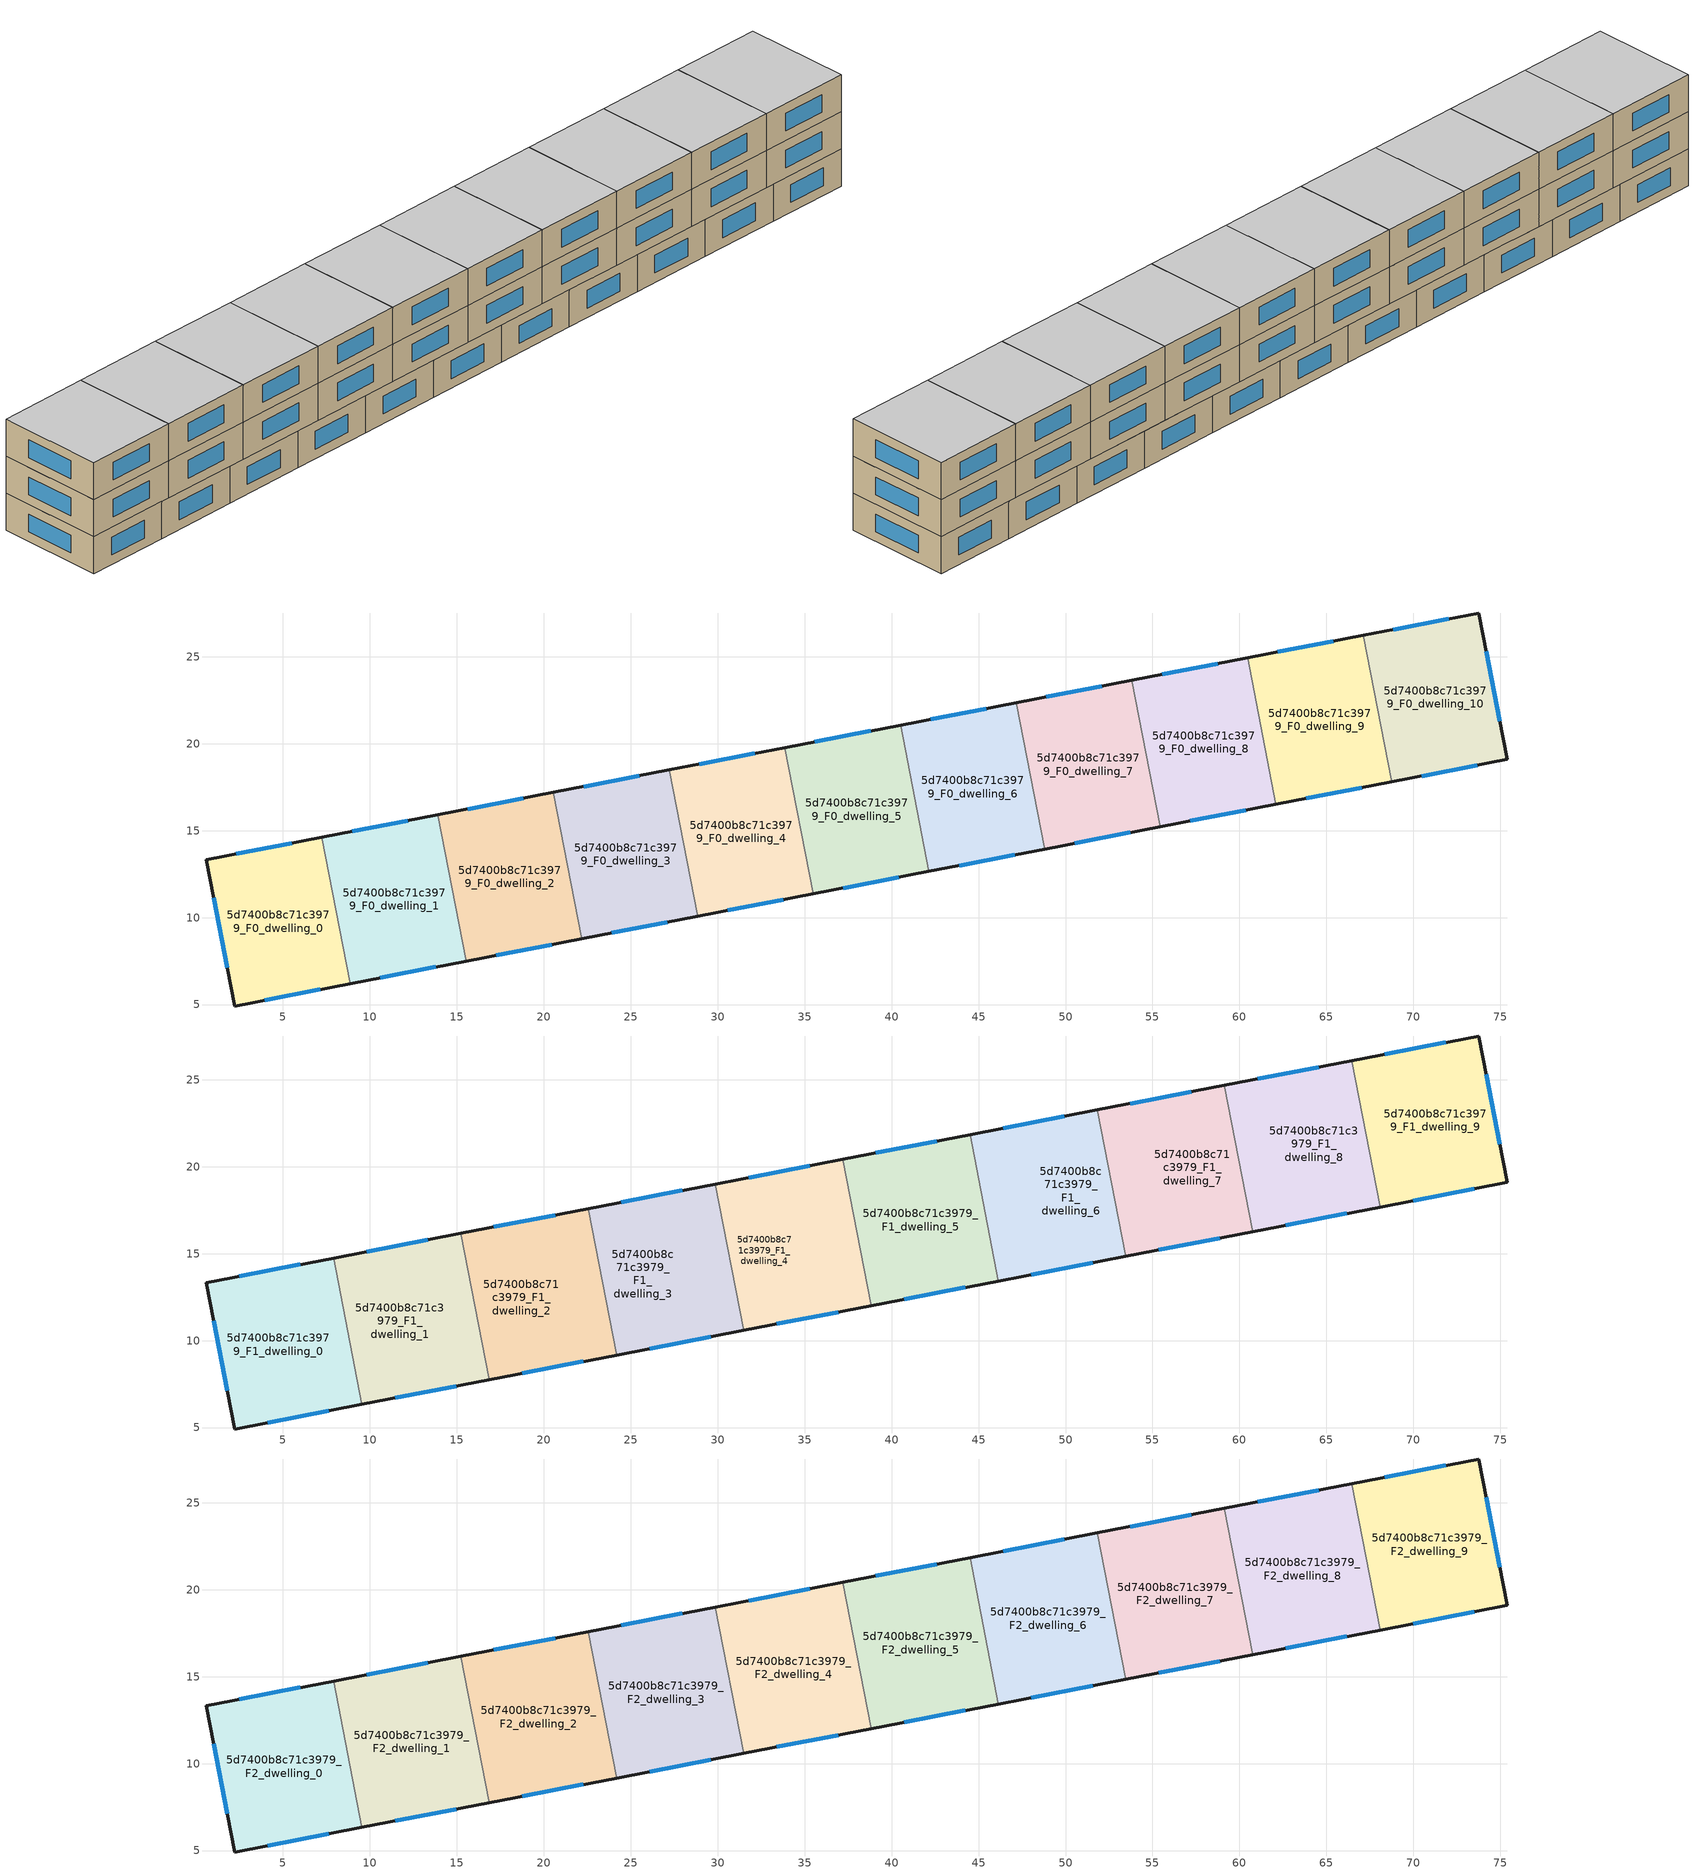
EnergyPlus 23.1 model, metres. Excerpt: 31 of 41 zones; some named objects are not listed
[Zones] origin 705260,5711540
5d7400b8c71c3979_F0_dwelling_0
 floor ground (EU_floor_Construction): 7.25,14.62 8.88,6.21 2.23,4.92 0.6,13.33 z0
 wall outside (EU_wall_Construction): 7.25,14.62 0.6,13.33 2.23,4.92 8.88,6.21 z0:3
 wall to 5d7400b8c71c3979_F0_dwelling_1 (EU_wall_Construction): 8.88,6.21 7.25,14.62 z0:3
 window (EU_Window_Construction): 3.96,5.25 7.15,5.87 / 1.02,11.14 1.8,7.1 / 5.52,14.28 2.33,13.66 z0.78:2.22
5d7400b8c71c3979_F0_dwelling_1
 floor ground (EU_floor_Construction): 13.91,15.91 15.54,7.5 8.88,6.21 7.25,14.62 z0
 wall outside (EU_wall_Construction): 8.88,6.21 15.54,7.5 / 13.91,15.91 7.25,14.62 z0:3
 wall to 5d7400b8c71c3979_F0_dwelling_2 (EU_wall_Construction): 15.54,7.5 13.91,15.91 z0:3
 window (EU_Window_Construction): 10.61,6.54 13.81,7.16 / 12.18,15.57 8.98,14.95 z0.78:2.22
5d7400b8c71c3979_F0_dwelling_10
 floor ground (EU_floor_Construction): 73.76,27.51 75.4,19.09 68.75,17.8 67.12,26.22 z0
 wall outside (EU_wall_Construction): 68.75,17.8 75.4,19.09 73.76,27.51 67.12,26.22 z0:3
 wall to 5d7400b8c71c3979_F0_dwelling_9 (EU_wall_Construction): 67.12,26.22 68.75,17.8 z0:3
 window (EU_Window_Construction): 72.03,27.18 68.84,26.56 / 74.97,21.28 74.19,25.32 / 70.48,18.14 73.67,18.76 z0.78:2.22
5d7400b8c71c3979_F0_dwelling_2
 floor ground (EU_floor_Construction): 20.56,17.2 22.19,8.79 15.54,7.5 13.91,15.91 z0
 wall outside (EU_wall_Construction): 15.54,7.5 22.19,8.79 / 20.56,17.2 13.91,15.91 z0:3
 wall to 5d7400b8c71c3979_F0_dwelling_3 (EU_wall_Construction): 22.19,8.79 20.56,17.2 z0:3
 window (EU_Window_Construction): 17.27,7.83 20.46,8.45 / 18.83,16.86 15.64,16.24 z0.78:2.22
5d7400b8c71c3979_F0_dwelling_3
 floor ground (EU_floor_Construction): 27.21,18.49 28.85,10.07 22.19,8.79 20.56,17.2 z0
 wall outside (EU_wall_Construction): 22.19,8.79 28.85,10.07 / 27.21,18.49 20.56,17.2 z0:3
 wall to 5d7400b8c71c3979_F0_dwelling_4 (EU_wall_Construction): 28.85,10.07 27.21,18.49 z0:3
 window (EU_Window_Construction): 23.92,9.12 27.12,9.74 / 25.48,18.15 22.29,17.53 z0.78:2.22
 ceiling adiabatic (EU_roof_Construction): 28.85,10.07 27.21,18.49 22.56,17.58 24.19,9.17 z3
5d7400b8c71c3979_F0_dwelling_4
 floor ground (EU_floor_Construction): 33.87,19.78 35.5,11.36 28.85,10.07 27.21,18.49 z0
 wall outside (EU_wall_Construction): 28.85,10.07 35.5,11.36 / 33.87,19.78 27.21,18.49 z0:3
 wall to 5d7400b8c71c3979_F0_dwelling_5 (EU_wall_Construction): 35.5,11.36 33.87,19.78 z0:3
 window (EU_Window_Construction): 30.58,10.41 33.77,11.03 / 32.14,19.44 28.94,18.82 z0.78:2.22
5d7400b8c71c3979_F0_dwelling_5
 floor ground (EU_floor_Construction): 40.52,21.07 42.15,12.65 35.5,11.36 33.87,19.78 z0
 wall outside (EU_wall_Construction): 35.5,11.36 42.15,12.65 / 40.52,21.07 33.87,19.78 z0:3
 wall to 5d7400b8c71c3979_F0_dwelling_6 (EU_wall_Construction): 42.15,12.65 40.52,21.07 z0:3
 window (EU_Window_Construction): 37.23,11.7 40.42,12.32 / 38.79,20.73 35.6,20.11 z0.78:2.22
 ceiling adiabatic (EU_roof_Construction): 42.15,12.65 40.52,21.07 37.19,20.42 38.82,12.01 z3
5d7400b8c71c3979_F0_dwelling_6
 floor ground (EU_floor_Construction): 47.17,22.36 48.8,13.94 42.15,12.65 40.52,21.07 z0
 wall outside (EU_wall_Construction): 42.15,12.65 48.8,13.94 / 47.17,22.36 40.52,21.07 z0:3
 wall to 5d7400b8c71c3979_F0_dwelling_7 (EU_wall_Construction): 48.8,13.94 47.17,22.36 z0:3
 window (EU_Window_Construction): 43.88,12.99 47.07,13.61 / 45.44,22.02 42.25,21.4 z0.78:2.22
 ceiling adiabatic (EU_roof_Construction): 46.14,13.42 44.51,21.84 40.52,21.07 42.15,12.65 z3
5d7400b8c71c3979_F0_dwelling_7
 floor ground (EU_floor_Construction): 53.82,23.65 55.45,15.23 48.8,13.94 47.17,22.36 z0
 wall outside (EU_wall_Construction): 48.8,13.94 55.45,15.23 / 53.82,23.65 47.17,22.36 z0:3
 wall to 5d7400b8c71c3979_F0_dwelling_8 (EU_wall_Construction): 55.45,15.23 53.82,23.65 z0:3
 window (EU_Window_Construction): 50.53,14.28 53.72,14.89 / 52.09,23.31 48.9,22.69 z0.78:2.22
 ceiling adiabatic (EU_roof_Construction): 55.45,15.23 53.82,23.65 51.82,23.26 53.46,14.84 z3
5d7400b8c71c3979_F0_dwelling_8
 floor ground (EU_floor_Construction): 60.47,24.93 62.1,16.52 55.45,15.23 53.82,23.65 z0
 wall outside (EU_wall_Construction): 55.45,15.23 62.1,16.52 / 60.47,24.93 53.82,23.65 z0:3
 wall to 5d7400b8c71c3979_F0_dwelling_9 (EU_wall_Construction): 62.1,16.52 60.47,24.93 z0:3
 window (EU_Window_Construction): 57.18,15.56 60.37,16.18 / 58.74,24.6 55.55,23.98 z0.78:2.22
5d7400b8c71c3979_F0_dwelling_9
 floor ground (EU_floor_Construction): 67.12,26.22 68.75,17.8 62.1,16.52 60.47,24.93 z0
 wall outside (EU_wall_Construction): 62.1,16.52 68.75,17.8 / 67.12,26.22 60.47,24.93 z0:3
 window (EU_Window_Construction): 63.83,16.85 67.02,17.47 / 65.39,25.89 62.2,25.27 z0.78:2.22
5d7400b8c71c3979_F1_dwelling_0
 floor to 5d7400b8c71c3979_F0_dwelling_0 (EU_floor_Construction): 7.25,14.62 8.88,6.21 2.23,4.92 0.6,13.33 z3
 floor to 5d7400b8c71c3979_F0_dwelling_1 (EU_floor_Construction): 7.92,14.75 9.55,6.34 8.88,6.21 7.25,14.62 z3
 wall outside (EU_wall_Construction): 7.92,14.75 0.6,13.33 2.23,4.92 9.55,6.34 z3:6
 wall to 5d7400b8c71c3979_F1_dwelling_1 (EU_wall_Construction): 9.55,6.34 7.92,14.75 z3:6
 window (EU_Window_Construction): 4.13,5.29 7.65,5.97 / 1.02,11.14 1.8,7.1 / 6.01,14.38 2.5,13.7 z3.78:5.22
5d7400b8c71c3979_F1_dwelling_1
 floor to 5d7400b8c71c3979_F0_dwelling_1 (EU_floor_Construction): 13.91,15.91 15.54,7.5 9.55,6.34 7.92,14.75 z3
 floor to 5d7400b8c71c3979_F0_dwelling_2 (EU_floor_Construction): 15.24,16.16 16.87,7.75 15.54,7.5 13.91,15.91 z3
 wall outside (EU_wall_Construction): 9.55,6.34 16.87,7.75 / 15.24,16.17 7.92,14.75 z3:6
 wall to 5d7400b8c71c3979_F1_dwelling_2 (EU_wall_Construction): 16.87,7.75 15.24,16.17 z3:6
 window (EU_Window_Construction): 11.45,6.7 14.97,7.39 / 13.33,15.8 9.82,15.12 z3.78:5.22
5d7400b8c71c3979_F1_dwelling_2
 floor to 5d7400b8c71c3979_F0_dwelling_2 (EU_floor_Construction): 20.56,17.2 22.19,8.79 16.87,7.75 15.24,16.16 z3
 floor to 5d7400b8c71c3979_F0_dwelling_3 (EU_floor_Construction): 22.56,17.58 24.19,9.17 22.19,8.79 20.56,17.2 z3
 wall outside (EU_wall_Construction): 16.87,7.75 24.19,9.17 / 22.56,17.58 15.24,16.17 z3:6
 wall to 5d7400b8c71c3979_F1_dwelling_3 (EU_wall_Construction): 24.19,9.17 22.56,17.58 z3:6
 window (EU_Window_Construction): 18.77,8.12 22.29,8.8 / 20.65,17.21 17.14,16.53 z3.78:5.22
5d7400b8c71c3979_F1_dwelling_3
 floor to 5d7400b8c71c3979_F0_dwelling_4 (EU_floor_Construction): 29.88,19 31.51,10.59 28.85,10.07 27.21,18.49 z3
 floor adiabatic (EU_floor_Construction): 27.21,18.49 28.85,10.07 24.19,9.17 22.56,17.58 z3
 wall outside (EU_wall_Construction): 24.19,9.17 31.51,10.59 / 29.88,19 22.56,17.58 z3:6
 wall to 5d7400b8c71c3979_F1_dwelling_4 (EU_wall_Construction): 31.51,10.59 29.88,19 z3:6
 window (EU_Window_Construction): 26.09,9.54 29.6,10.22 / 27.97,18.63 24.46,17.95 z3.78:5.22
5d7400b8c71c3979_F1_dwelling_4
 floor to 5d7400b8c71c3979_F0_dwelling_4 (EU_floor_Construction): 33.87,19.78 35.5,11.36 31.51,10.59 29.88,19 z3
 floor to 5d7400b8c71c3979_F0_dwelling_5 (EU_floor_Construction): 37.19,20.42 38.82,12.01 35.5,11.36 33.87,19.78 z3
 wall outside (EU_wall_Construction): 31.51,10.59 38.82,12.01 / 37.19,20.42 29.88,19 z3:6
 wall to 5d7400b8c71c3979_F1_dwelling_5 (EU_wall_Construction): 38.82,12.01 37.19,20.42 z3:6
 window (EU_Window_Construction): 33.41,10.96 36.92,11.64 / 35.29,20.05 31.78,19.37 z3.78:5.22
5d7400b8c71c3979_F1_dwelling_5
 floor adiabatic (EU_floor_Construction): 44.51,21.84 46.14,13.42 38.82,12.01 37.19,20.42 z3
 wall outside (EU_wall_Construction): 38.82,12.01 46.14,13.42 / 44.51,21.84 37.19,20.42 z3:6
 wall to 5d7400b8c71c3979_F1_dwelling_6 (EU_wall_Construction): 46.14,13.42 44.51,21.84 z3:6
 window (EU_Window_Construction): 40.73,12.38 44.24,13.06 / 42.61,21.47 39.1,20.79 z3.78:5.22
5d7400b8c71c3979_F1_dwelling_6
 floor to 5d7400b8c71c3979_F0_dwelling_6 (EU_floor_Construction): 47.17,22.36 48.8,13.94 46.14,13.42 44.51,21.84 z3
 floor to 5d7400b8c71c3979_F0_dwelling_7 (EU_floor_Construction): 51.82,23.26 53.46,14.84 48.8,13.94 47.17,22.36 z3
 wall outside (EU_wall_Construction): 46.14,13.42 53.46,14.84 / 51.82,23.26 44.51,21.84 z3:6
 wall to 5d7400b8c71c3979_F1_dwelling_7 (EU_wall_Construction): 53.46,14.84 51.82,23.26 z3:6
 window (EU_Window_Construction): 48.04,13.79 51.55,14.47 / 49.92,22.89 46.41,22.21 z3.78:5.22
5d7400b8c71c3979_F1_dwelling_7
 floor to 5d7400b8c71c3979_F0_dwelling_7 (EU_floor_Construction): 53.82,23.65 55.45,15.23 53.46,14.84 51.82,23.26 z3
 floor to 5d7400b8c71c3979_F0_dwelling_8 (EU_floor_Construction): 59.14,24.68 60.77,16.26 55.45,15.23 53.82,23.65 z3
 wall outside (EU_wall_Construction): 53.46,14.84 60.77,16.26 / 59.14,24.68 51.82,23.26 z3:6
 wall to 5d7400b8c71c3979_F1_dwelling_8 (EU_wall_Construction): 60.77,16.26 59.14,24.68 z3:6
 window (EU_Window_Construction): 55.36,15.21 58.87,15.89 / 57.24,24.31 53.73,23.63 z3.78:5.22
5d7400b8c71c3979_F1_dwelling_8
 floor to 5d7400b8c71c3979_F0_dwelling_8 (EU_floor_Construction): 60.47,24.93 62.1,16.52 60.77,16.26 59.14,24.68 z3
 floor to 5d7400b8c71c3979_F0_dwelling_9 (EU_floor_Construction): 66.45,26.09 68.08,17.68 62.1,16.52 60.47,24.93 z3
 wall outside (EU_wall_Construction): 60.77,16.26 68.08,17.68 / 66.45,26.09 59.14,24.68 z3:6
 wall to 5d7400b8c71c3979_F1_dwelling_9 (EU_wall_Construction): 68.08,17.68 66.45,26.09 z3:6
 window (EU_Window_Construction): 62.67,16.63 66.18,17.31 / 64.55,25.73 61.04,25.05 z3.78:5.22
5d7400b8c71c3979_F1_dwelling_9
 floor to 5d7400b8c71c3979_F0_dwelling_10 (EU_floor_Construction): 73.76,27.51 75.4,19.09 68.75,17.8 67.12,26.22 z3
 floor to 5d7400b8c71c3979_F0_dwelling_9 (EU_floor_Construction): 67.12,26.22 68.75,17.8 68.08,17.68 66.45,26.09 z3
 wall outside (EU_wall_Construction): 68.08,17.68 75.4,19.09 73.76,27.51 66.45,26.09 z3:6
 window (EU_Window_Construction): 71.86,27.14 68.35,26.46 / 74.97,21.28 74.19,25.32 / 69.99,18.04 73.5,18.72 z3.78:5.22
5d7400b8c71c3979_F2_dwelling_0
 floor to 5d7400b8c71c3979_F1_dwelling_0 (EU_floor_Construction): 7.92,14.75 9.55,6.34 2.23,4.92 0.6,13.33 z6
 wall outside (EU_wall_Construction): 7.92,14.75 0.6,13.33 2.23,4.92 9.55,6.34 z6:9
 wall to 5d7400b8c71c3979_F2_dwelling_1 (EU_wall_Construction): 9.55,6.34 7.92,14.75 z6:9
 window (EU_Window_Construction): 4.13,5.29 7.65,5.97 / 1.02,11.14 1.8,7.1 / 6.01,14.38 2.5,13.7 z6.78:8.22
 ceiling to 5d7400b8c71c3979_F3_dwelling_0 (EU_floor_Construction): 9.55,6.34 7.92,14.75 0.6,13.33 2.23,4.92 z9
5d7400b8c71c3979_F2_dwelling_1
 floor to 5d7400b8c71c3979_F1_dwelling_1 (EU_floor_Construction): 15.24,16.17 16.87,7.75 9.55,6.34 7.92,14.75 z6
 wall outside (EU_wall_Construction): 9.55,6.34 16.87,7.75 / 15.24,16.17 7.92,14.75 z6:9
 wall to 5d7400b8c71c3979_F2_dwelling_2 (EU_wall_Construction): 16.87,7.75 15.24,16.17 z6:9
 window (EU_Window_Construction): 11.45,6.7 14.97,7.39 / 13.33,15.8 9.82,15.12 z6.78:8.22
 ceiling to 5d7400b8c71c3979_F3_dwelling_1 (EU_floor_Construction): 16.87,7.75 15.24,16.17 7.92,14.75 9.55,6.34 z9
5d7400b8c71c3979_F2_dwelling_2
 floor to 5d7400b8c71c3979_F1_dwelling_2 (EU_floor_Construction): 22.56,17.58 24.19,9.17 16.87,7.75 15.24,16.17 z6
 wall outside (EU_wall_Construction): 16.87,7.75 24.19,9.17 / 22.56,17.58 15.24,16.17 z6:9
 wall to 5d7400b8c71c3979_F2_dwelling_3 (EU_wall_Construction): 24.19,9.17 22.56,17.58 z6:9
 window (EU_Window_Construction): 18.77,8.12 22.29,8.8 / 20.65,17.21 17.14,16.53 z6.78:8.22
 ceiling to 5d7400b8c71c3979_F3_dwelling_2 (EU_floor_Construction): 24.19,9.17 22.56,17.58 15.24,16.17 16.87,7.75 z9
5d7400b8c71c3979_F2_dwelling_3
 floor to 5d7400b8c71c3979_F1_dwelling_3 (EU_floor_Construction): 29.88,19 31.51,10.59 24.19,9.17 22.56,17.58 z6
 wall outside (EU_wall_Construction): 24.19,9.17 31.51,10.59 / 29.88,19 22.56,17.58 z6:9
 wall to 5d7400b8c71c3979_F2_dwelling_4 (EU_wall_Construction): 31.51,10.59 29.88,19 z6:9
 window (EU_Window_Construction): 26.09,9.54 29.6,10.22 / 27.97,18.63 24.46,17.95 z6.78:8.22
 ceiling to 5d7400b8c71c3979_F3_dwelling_3 (EU_floor_Construction): 31.51,10.59 29.88,19 22.56,17.58 24.19,9.17 z9
5d7400b8c71c3979_F2_dwelling_4
 floor to 5d7400b8c71c3979_F1_dwelling_4 (EU_floor_Construction): 37.19,20.42 38.82,12.01 31.51,10.59 29.88,19 z6
 wall outside (EU_wall_Construction): 31.51,10.59 38.82,12.01 / 37.19,20.42 29.88,19 z6:9
 wall to 5d7400b8c71c3979_F2_dwelling_5 (EU_wall_Construction): 38.82,12.01 37.19,20.42 z6:9
 window (EU_Window_Construction): 33.41,10.96 36.92,11.64 / 35.29,20.05 31.78,19.37 z6.78:8.22
 ceiling to 5d7400b8c71c3979_F3_dwelling_4 (EU_floor_Construction): 38.82,12.01 37.19,20.42 29.88,19 31.51,10.59 z9
5d7400b8c71c3979_F2_dwelling_5
 floor to 5d7400b8c71c3979_F1_dwelling_5 (EU_floor_Construction): 44.51,21.84 46.14,13.42 38.82,12.01 37.19,20.42 z6
 wall outside (EU_wall_Construction): 38.82,12.01 46.14,13.42 / 44.51,21.84 37.19,20.42 z6:9
 wall to 5d7400b8c71c3979_F2_dwelling_6 (EU_wall_Construction): 46.14,13.42 44.51,21.84 z6:9
 window (EU_Window_Construction): 40.73,12.38 44.24,13.06 / 42.61,21.47 39.1,20.79 z6.78:8.22
 ceiling to 5d7400b8c71c3979_F3_dwelling_5 (EU_floor_Construction): 46.14,13.42 44.51,21.84 37.19,20.42 38.82,12.01 z9
5d7400b8c71c3979_F2_dwelling_6
 floor to 5d7400b8c71c3979_F1_dwelling_6 (EU_floor_Construction): 51.82,23.26 53.46,14.84 46.14,13.42 44.51,21.84 z6
 wall outside (EU_wall_Construction): 46.14,13.42 53.46,14.84 / 51.82,23.26 44.51,21.84 z6:9
 wall to 5d7400b8c71c3979_F2_dwelling_7 (EU_wall_Construction): 53.46,14.84 51.82,23.26 z6:9
 window (EU_Window_Construction): 48.04,13.79 51.55,14.47 / 49.92,22.89 46.41,22.21 z6.78:8.22
 ceiling to 5d7400b8c71c3979_F3_dwelling_6 (EU_floor_Construction): 53.46,14.84 51.82,23.26 44.51,21.84 46.14,13.42 z9
5d7400b8c71c3979_F2_dwelling_7
 floor to 5d7400b8c71c3979_F1_dwelling_7 (EU_floor_Construction): 59.14,24.68 60.77,16.26 53.46,14.84 51.82,23.26 z6
 wall outside (EU_wall_Construction): 53.46,14.84 60.77,16.26 / 59.14,24.68 51.82,23.26 z6:9
 wall to 5d7400b8c71c3979_F2_dwelling_8 (EU_wall_Construction): 60.77,16.26 59.14,24.68 z6:9
 window (EU_Window_Construction): 55.36,15.21 58.87,15.89 / 57.24,24.31 53.73,23.63 z6.78:8.22
 ceiling to 5d7400b8c71c3979_F3_dwelling_7 (EU_floor_Construction): 60.77,16.26 59.14,24.68 51.82,23.26 53.46,14.84 z9
5d7400b8c71c3979_F2_dwelling_8
 floor to 5d7400b8c71c3979_F1_dwelling_8 (EU_floor_Construction): 66.45,26.09 68.08,17.68 60.77,16.26 59.14,24.68 z6
 wall outside (EU_wall_Construction): 60.77,16.26 68.08,17.68 / 66.45,26.09 59.14,24.68 z6:9
 wall to 5d7400b8c71c3979_F2_dwelling_9 (EU_wall_Construction): 68.08,17.68 66.45,26.09 z6:9
 window (EU_Window_Construction): 62.67,16.63 66.18,17.31 / 64.55,25.73 61.04,25.05 z6.78:8.22
 ceiling to 5d7400b8c71c3979_F3_dwelling_8 (EU_floor_Construction): 68.08,17.68 66.45,26.09 59.14,24.68 60.77,16.26 z9
5d7400b8c71c3979_F2_dwelling_9
 floor to 5d7400b8c71c3979_F1_dwelling_9 (EU_floor_Construction): 73.76,27.51 75.4,19.09 68.08,17.68 66.45,26.09 z6
 wall outside (EU_wall_Construction): 68.08,17.68 75.4,19.09 73.76,27.51 66.45,26.09 z6:9
 window (EU_Window_Construction): 71.86,27.14 68.35,26.46 / 74.97,21.28 74.19,25.32 / 69.99,18.04 73.5,18.72 z6.78:8.22
 ceiling to 5d7400b8c71c3979_F3_dwelling_9 (EU_floor_Construction): 75.4,19.09 73.76,27.51 66.45,26.09 68.08,17.68 z9
[Building]
EU S2 Campaign: North Axis=0; Terrain=City; Solar Distribution=FullExterior
[Site:Location]
London: Latitude=51.5; Longitude=-0.5; Time Zone=0; Elevation=25
[SizingPeriod:WeatherFileDays]
AnnualSizingPeriod: Begin Month=1; Begin Day of Month=1; End Month=12; End Day of Month=31; Day of Week for Start Day=Monday; Use Weather File Daylight Saving Period=No; Use Weather File Rain and Snow Indicators=No
[MATERIAL]
EU_InternalMass_Material: Roughness=MediumRough; Thickness=0.1; Conductivity=1; Density=1800; Specific Heat=900; Thermal Absorptance=0.9; Solar Absorptance=0.7; Visible Absorptance=0.7
[MATERIAL:NOMASS] Roughness=MediumRough; Thermal Absorptance=0.9; Solar Absorptance=0.7; Visible Absorptance=0.7
Name | Thermal Resistance
EU_wall_NoMass | 3.06955
EU_roof_NoMass | 4.82358
EU_floor_NoMass | 3.75167
[WINDOWMATERIAL:SIMPLEGLAZINGSYSTEM]
EU_Window_SimpleGlazing: UFactor=1.87571; Solar Heat Gain Coefficient=0.72; Visible Transmittance=0.72
[CONSTRUCTION]
EU_wall_Construction: EU_wall_NoMass
EU_roof_Construction: EU_roof_NoMass
EU_floor_Construction: EU_floor_NoMass
EU_Window_Construction: EU_Window_SimpleGlazing
EU_InternalMass_Construction: EU_InternalMass_Material
[ZONE] Type=1; Multiplier=1; Ceiling Height=autocalculate; Floor Area=autocalculate; Part of Total Floor Area=Yes
Name | Volume
5d7400b8c71c3979_F0_dwelling_0 | 174.222
5d7400b8c71c3979_F1_dwelling_0; 5d7400b8c71c3979_F2_dwelling_0 | 191.646
5d7400b8c71c3979_F0_dwelling_1 | 174.214
5d7400b8c71c3979_F1_dwelling_1; 5d7400b8c71c3979_F2_dwelling_1; 5d7400b8c71c3979_F1_dwelling_5; 5d7400b8c71c3979_F2_dwelling_5 | 191.635
5d7400b8c71c3979_F0_dwelling_10 | 174.204
5d7400b8c71c3979_F0_dwelling_2 | 174.186
5d7400b8c71c3979_F1_dwelling_2; 5d7400b8c71c3979_F2_dwelling_2 | 191.656
5d7400b8c71c3979_F0_dwelling_3 | 174.228
5d7400b8c71c3979_F1_dwelling_3; 5d7400b8c71c3979_F2_dwelling_3 | 191.629
5d7400b8c71c3979_F0_dwelling_4 | 174.224
5d7400b8c71c3979_F1_dwelling_4; 5d7400b8c71c3979_F2_dwelling_4 | 191.641
5d7400b8c71c3979_F0_dwelling_5 | 174.218
5d7400b8c71c3979_F0_dwelling_6 | 174.208
5d7400b8c71c3979_F1_dwelling_6; 5d7400b8c71c3979_F2_dwelling_6 | 191.64
5d7400b8c71c3979_F0_dwelling_7 | 174.223
5d7400b8c71c3979_F1_dwelling_7; 5d7400b8c71c3979_F2_dwelling_7 | 191.636
5d7400b8c71c3979_F0_dwelling_8 | 174.212
5d7400b8c71c3979_F1_dwelling_8; 5d7400b8c71c3979_F2_dwelling_8 | 191.634
5d7400b8c71c3979_F0_dwelling_9 | 174.207
5d7400b8c71c3979_F1_dwelling_9; 5d7400b8c71c3979_F2_dwelling_9 | 191.633
[INTERNALMASS] Construction=EU_InternalMass_Construction
Name | Zone or ZoneList | Surface Area
5d7400b8c71c3979_F0_dwelling_0_EU_InternalMass | 5d7400b8c71c3979_F0_dwelling_0 | 58.0743
5d7400b8c71c3979_F0_dwelling_1_EU_InternalMass | 5d7400b8c71c3979_F0_dwelling_1 | 58.0713
5d7400b8c71c3979_F0_dwelling_2_EU_InternalMass | 5d7400b8c71c3979_F0_dwelling_2 | 58.0618
5d7400b8c71c3979_F0_dwelling_3_EU_InternalMass | 5d7400b8c71c3979_F0_dwelling_3 | 58.0758
5d7400b8c71c3979_F0_dwelling_4_EU_InternalMass | 5d7400b8c71c3979_F0_dwelling_4 | 58.0746
5d7400b8c71c3979_F0_dwelling_5_EU_InternalMass | 5d7400b8c71c3979_F0_dwelling_5 | 58.0729
5d7400b8c71c3979_F0_dwelling_6_EU_InternalMass | 5d7400b8c71c3979_F0_dwelling_6 | 58.0695
5d7400b8c71c3979_F0_dwelling_7_EU_InternalMass | 5d7400b8c71c3979_F0_dwelling_7 | 58.0742
5d7400b8c71c3979_F0_dwelling_8_EU_InternalMass | 5d7400b8c71c3979_F0_dwelling_8 | 58.0708
5d7400b8c71c3979_F0_dwelling_9_EU_InternalMass | 5d7400b8c71c3979_F0_dwelling_9 | 58.069
5d7400b8c71c3979_F0_dwelling_10_EU_InternalMass | 5d7400b8c71c3979_F0_dwelling_10 | 58.0683
5d7400b8c71c3979_F1_dwelling_0_EU_InternalMass | 5d7400b8c71c3979_F1_dwelling_0 | 63.8816
5d7400b8c71c3979_F1_dwelling_1_EU_InternalMass | 5d7400b8c71c3979_F1_dwelling_1 | 63.8784
5d7400b8c71c3979_F1_dwelling_2_EU_InternalMass | 5d7400b8c71c3979_F1_dwelling_2 | 63.8858
5d7400b8c71c3979_F1_dwelling_3_EU_InternalMass | 5d7400b8c71c3979_F1_dwelling_3 | 63.8762
5d7400b8c71c3979_F1_dwelling_4_EU_InternalMass | 5d7400b8c71c3979_F1_dwelling_4 | 63.8801
5d7400b8c71c3979_F1_dwelling_5_EU_InternalMass | 5d7400b8c71c3979_F1_dwelling_5 | 63.8783
5d7400b8c71c3979_F1_dwelling_6_EU_InternalMass | 5d7400b8c71c3979_F1_dwelling_6 | 63.8801
5d7400b8c71c3979_F1_dwelling_7_EU_InternalMass | 5d7400b8c71c3979_F1_dwelling_7 | 63.879
5d7400b8c71c3979_F1_dwelling_8_EU_InternalMass | 5d7400b8c71c3979_F1_dwelling_8 | 63.8779
5d7400b8c71c3979_F1_dwelling_9_EU_InternalMass | 5d7400b8c71c3979_F1_dwelling_9 | 63.8779
5d7400b8c71c3979_F2_dwelling_0_EU_InternalMass | 5d7400b8c71c3979_F2_dwelling_0 | 63.8816
5d7400b8c71c3979_F2_dwelling_1_EU_InternalMass | 5d7400b8c71c3979_F2_dwelling_1 | 63.8784
5d7400b8c71c3979_F2_dwelling_2_EU_InternalMass | 5d7400b8c71c3979_F2_dwelling_2 | 63.8858
5d7400b8c71c3979_F2_dwelling_3_EU_InternalMass | 5d7400b8c71c3979_F2_dwelling_3 | 63.8762
5d7400b8c71c3979_F2_dwelling_4_EU_InternalMass | 5d7400b8c71c3979_F2_dwelling_4 | 63.8801
5d7400b8c71c3979_F2_dwelling_5_EU_InternalMass | 5d7400b8c71c3979_F2_dwelling_5 | 63.8783
5d7400b8c71c3979_F2_dwelling_6_EU_InternalMass | 5d7400b8c71c3979_F2_dwelling_6 | 63.8801
5d7400b8c71c3979_F2_dwelling_7_EU_InternalMass | 5d7400b8c71c3979_F2_dwelling_7 | 63.879
5d7400b8c71c3979_F2_dwelling_8_EU_InternalMass | 5d7400b8c71c3979_F2_dwelling_8 | 63.8779
5d7400b8c71c3979_F2_dwelling_9_EU_InternalMass | 5d7400b8c71c3979_F2_dwelling_9 | 63.8779
[OTHEREQUIPMENT] Fuel Type=Electricity; Design Level Calculation Method=Watts/Area; Power per Zone Floor Area=1; Fraction Latent=0; Fraction Radiant=0; Fraction Lost=0; Carbon Dioxide Generation Rate=0; EndUse Subcategory=EU_Step8_InternalGains
Name | Zone or ZoneList or Space or SpaceList | Schedule
EU_Step8_InternalGain_5d7400b8c71c3979_F0_dwelling_0_f000 | 5d7400b8c71c3979_F0_dwelling_0 | EU_Step8_GainSchedule_5d7400b8c71c3979_F0_dwelling_0_f000
EU_Step8_InternalGain_5d7400b8c71c3979_F0_dwelling_1_f000 | 5d7400b8c71c3979_F0_dwelling_1 | EU_Step8_GainSchedule_5d7400b8c71c3979_F0_dwelling_1_f000
EU_Step8_InternalGain_5d7400b8c71c3979_F0_dwelling_2_f000 | 5d7400b8c71c3979_F0_dwelling_2 | EU_Step8_GainSchedule_5d7400b8c71c3979_F0_dwelling_2_f000
EU_Step8_InternalGain_5d7400b8c71c3979_F0_dwelling_3_f000 | 5d7400b8c71c3979_F0_dwelling_3 | EU_Step8_GainSchedule_5d7400b8c71c3979_F0_dwelling_3_f000
EU_Step8_InternalGain_5d7400b8c71c3979_F0_dwelling_4_f000 | 5d7400b8c71c3979_F0_dwelling_4 | EU_Step8_GainSchedule_5d7400b8c71c3979_F0_dwelling_4_f000
EU_Step8_InternalGain_5d7400b8c71c3979_F0_dwelling_5_f000 | 5d7400b8c71c3979_F0_dwelling_5 | EU_Step8_GainSchedule_5d7400b8c71c3979_F0_dwelling_5_f000
EU_Step8_InternalGain_5d7400b8c71c3979_F0_dwelling_6_f000 | 5d7400b8c71c3979_F0_dwelling_6 | EU_Step8_GainSchedule_5d7400b8c71c3979_F0_dwelling_6_f000
EU_Step8_InternalGain_5d7400b8c71c3979_F0_dwelling_7_f000 | 5d7400b8c71c3979_F0_dwelling_7 | EU_Step8_GainSchedule_5d7400b8c71c3979_F0_dwelling_7_f000
EU_Step8_InternalGain_5d7400b8c71c3979_F0_dwelling_8_f000 | 5d7400b8c71c3979_F0_dwelling_8 | EU_Step8_GainSchedule_5d7400b8c71c3979_F0_dwelling_8_f000
EU_Step8_InternalGain_5d7400b8c71c3979_F0_dwelling_9_f000 | 5d7400b8c71c3979_F0_dwelling_9 | EU_Step8_GainSchedule_5d7400b8c71c3979_F0_dwelling_9_f000
EU_Step8_InternalGain_5d7400b8c71c3979_F0_dwelling_10_f000 | 5d7400b8c71c3979_F0_dwelling_10 | EU_Step8_GainSchedule_5d7400b8c71c3979_F0_dwelling_10_f000
EU_Step8_InternalGain_5d7400b8c71c3979_F1_dwelling_0_f000 | 5d7400b8c71c3979_F1_dwelling_0 | EU_Step8_GainSchedule_5d7400b8c71c3979_F1_dwelling_0_f000
EU_Step8_InternalGain_5d7400b8c71c3979_F1_dwelling_1_f000 | 5d7400b8c71c3979_F1_dwelling_1 | EU_Step8_GainSchedule_5d7400b8c71c3979_F1_dwelling_1_f000
EU_Step8_InternalGain_5d7400b8c71c3979_F1_dwelling_2_f000 | 5d7400b8c71c3979_F1_dwelling_2 | EU_Step8_GainSchedule_5d7400b8c71c3979_F1_dwelling_2_f000
EU_Step8_InternalGain_5d7400b8c71c3979_F1_dwelling_3_f000 | 5d7400b8c71c3979_F1_dwelling_3 | EU_Step8_GainSchedule_5d7400b8c71c3979_F1_dwelling_3_f000
EU_Step8_InternalGain_5d7400b8c71c3979_F1_dwelling_4_f000 | 5d7400b8c71c3979_F1_dwelling_4 | EU_Step8_GainSchedule_5d7400b8c71c3979_F1_dwelling_4_f000
EU_Step8_InternalGain_5d7400b8c71c3979_F1_dwelling_5_f000 | 5d7400b8c71c3979_F1_dwelling_5 | EU_Step8_GainSchedule_5d7400b8c71c3979_F1_dwelling_5_f000
EU_Step8_InternalGain_5d7400b8c71c3979_F1_dwelling_6_f000 | 5d7400b8c71c3979_F1_dwelling_6 | EU_Step8_GainSchedule_5d7400b8c71c3979_F1_dwelling_6_f000
EU_Step8_InternalGain_5d7400b8c71c3979_F1_dwelling_7_f000 | 5d7400b8c71c3979_F1_dwelling_7 | EU_Step8_GainSchedule_5d7400b8c71c3979_F1_dwelling_7_f000
EU_Step8_InternalGain_5d7400b8c71c3979_F1_dwelling_8_f000 | 5d7400b8c71c3979_F1_dwelling_8 | EU_Step8_GainSchedule_5d7400b8c71c3979_F1_dwelling_8_f000
EU_Step8_InternalGain_5d7400b8c71c3979_F1_dwelling_9_f000 | 5d7400b8c71c3979_F1_dwelling_9 | EU_Step8_GainSchedule_5d7400b8c71c3979_F1_dwelling_9_f000
EU_Step8_InternalGain_5d7400b8c71c3979_F2_dwelling_0_f000 | 5d7400b8c71c3979_F2_dwelling_0 | EU_Step8_GainSchedule_5d7400b8c71c3979_F2_dwelling_0_f000
EU_Step8_InternalGain_5d7400b8c71c3979_F2_dwelling_1_f000 | 5d7400b8c71c3979_F2_dwelling_1 | EU_Step8_GainSchedule_5d7400b8c71c3979_F2_dwelling_1_f000
EU_Step8_InternalGain_5d7400b8c71c3979_F2_dwelling_2_f000 | 5d7400b8c71c3979_F2_dwelling_2 | EU_Step8_GainSchedule_5d7400b8c71c3979_F2_dwelling_2_f000
EU_Step8_InternalGain_5d7400b8c71c3979_F2_dwelling_3_f000 | 5d7400b8c71c3979_F2_dwelling_3 | EU_Step8_GainSchedule_5d7400b8c71c3979_F2_dwelling_3_f000
EU_Step8_InternalGain_5d7400b8c71c3979_F2_dwelling_4_f000 | 5d7400b8c71c3979_F2_dwelling_4 | EU_Step8_GainSchedule_5d7400b8c71c3979_F2_dwelling_4_f000
EU_Step8_InternalGain_5d7400b8c71c3979_F2_dwelling_5_f000 | 5d7400b8c71c3979_F2_dwelling_5 | EU_Step8_GainSchedule_5d7400b8c71c3979_F2_dwelling_5_f000
EU_Step8_InternalGain_5d7400b8c71c3979_F2_dwelling_6_f000 | 5d7400b8c71c3979_F2_dwelling_6 | EU_Step8_GainSchedule_5d7400b8c71c3979_F2_dwelling_6_f000
EU_Step8_InternalGain_5d7400b8c71c3979_F2_dwelling_7_f000 | 5d7400b8c71c3979_F2_dwelling_7 | EU_Step8_GainSchedule_5d7400b8c71c3979_F2_dwelling_7_f000
EU_Step8_InternalGain_5d7400b8c71c3979_F2_dwelling_8_f000 | 5d7400b8c71c3979_F2_dwelling_8 | EU_Step8_GainSchedule_5d7400b8c71c3979_F2_dwelling_8_f000
EU_Step8_InternalGain_5d7400b8c71c3979_F2_dwelling_9_f000 | 5d7400b8c71c3979_F2_dwelling_9 | EU_Step8_GainSchedule_5d7400b8c71c3979_F2_dwelling_9_f000
[ZONEVENTILATION:DESIGNFLOWRATE] Schedule=EU_AlwaysOn; Design Flow Rate Calculation Method=AirChanges/Hour; Air Changes per Hour=0.493607; Ventilation Type=Natural; Fan Pressure Rise=0; Fan Total Efficiency=1; Constant Term Coefficient=1; Temperature Term Coefficient=0; Velocity Term Coefficient=0; Velocity Squared Term Coefficient=0; Minimum Indoor Temperature=-100; Maximum Indoor Temperature=100; Delta Temperature=-100; Minimum Outdoor Temperature=-100; Maximum Outdoor Temperature=100; Maximum Wind Speed=40
Name | Zone or ZoneList or Space or SpaceList
EU_ConstantAir_5d7400b8c71c3979_F0_dwelling_0 | 5d7400b8c71c3979_F0_dwelling_0
EU_ConstantAir_5d7400b8c71c3979_F0_dwelling_1 | 5d7400b8c71c3979_F0_dwelling_1
EU_ConstantAir_5d7400b8c71c3979_F0_dwelling_2 | 5d7400b8c71c3979_F0_dwelling_2
EU_ConstantAir_5d7400b8c71c3979_F0_dwelling_3 | 5d7400b8c71c3979_F0_dwelling_3
EU_ConstantAir_5d7400b8c71c3979_F0_dwelling_4 | 5d7400b8c71c3979_F0_dwelling_4
EU_ConstantAir_5d7400b8c71c3979_F0_dwelling_5 | 5d7400b8c71c3979_F0_dwelling_5
EU_ConstantAir_5d7400b8c71c3979_F0_dwelling_6 | 5d7400b8c71c3979_F0_dwelling_6
EU_ConstantAir_5d7400b8c71c3979_F0_dwelling_7 | 5d7400b8c71c3979_F0_dwelling_7
EU_ConstantAir_5d7400b8c71c3979_F0_dwelling_8 | 5d7400b8c71c3979_F0_dwelling_8
EU_ConstantAir_5d7400b8c71c3979_F0_dwelling_9 | 5d7400b8c71c3979_F0_dwelling_9
EU_ConstantAir_5d7400b8c71c3979_F0_dwelling_10 | 5d7400b8c71c3979_F0_dwelling_10
EU_ConstantAir_5d7400b8c71c3979_F1_dwelling_0 | 5d7400b8c71c3979_F1_dwelling_0
EU_ConstantAir_5d7400b8c71c3979_F1_dwelling_1 | 5d7400b8c71c3979_F1_dwelling_1
EU_ConstantAir_5d7400b8c71c3979_F1_dwelling_2 | 5d7400b8c71c3979_F1_dwelling_2
EU_ConstantAir_5d7400b8c71c3979_F1_dwelling_3 | 5d7400b8c71c3979_F1_dwelling_3
EU_ConstantAir_5d7400b8c71c3979_F1_dwelling_4 | 5d7400b8c71c3979_F1_dwelling_4
EU_ConstantAir_5d7400b8c71c3979_F1_dwelling_5 | 5d7400b8c71c3979_F1_dwelling_5
EU_ConstantAir_5d7400b8c71c3979_F1_dwelling_6 | 5d7400b8c71c3979_F1_dwelling_6
EU_ConstantAir_5d7400b8c71c3979_F1_dwelling_7 | 5d7400b8c71c3979_F1_dwelling_7
EU_ConstantAir_5d7400b8c71c3979_F1_dwelling_8 | 5d7400b8c71c3979_F1_dwelling_8
EU_ConstantAir_5d7400b8c71c3979_F1_dwelling_9 | 5d7400b8c71c3979_F1_dwelling_9
EU_ConstantAir_5d7400b8c71c3979_F2_dwelling_0 | 5d7400b8c71c3979_F2_dwelling_0
EU_ConstantAir_5d7400b8c71c3979_F2_dwelling_1 | 5d7400b8c71c3979_F2_dwelling_1
EU_ConstantAir_5d7400b8c71c3979_F2_dwelling_2 | 5d7400b8c71c3979_F2_dwelling_2
EU_ConstantAir_5d7400b8c71c3979_F2_dwelling_3 | 5d7400b8c71c3979_F2_dwelling_3
EU_ConstantAir_5d7400b8c71c3979_F2_dwelling_4 | 5d7400b8c71c3979_F2_dwelling_4
EU_ConstantAir_5d7400b8c71c3979_F2_dwelling_5 | 5d7400b8c71c3979_F2_dwelling_5
EU_ConstantAir_5d7400b8c71c3979_F2_dwelling_6 | 5d7400b8c71c3979_F2_dwelling_6
EU_ConstantAir_5d7400b8c71c3979_F2_dwelling_7 | 5d7400b8c71c3979_F2_dwelling_7
EU_ConstantAir_5d7400b8c71c3979_F2_dwelling_8 | 5d7400b8c71c3979_F2_dwelling_8
EU_ConstantAir_5d7400b8c71c3979_F2_dwelling_9 | 5d7400b8c71c3979_F2_dwelling_9
[HVACTEMPLATE:THERMOSTAT] Constant Heating Setpoint=20; Constant Cooling Setpoint=50
EU_HeatOnly_5d7400b8c71c3979_F0_dwelling_0; EU_HeatOnly_5d7400b8c71c3979_F0_dwelling_1; EU_HeatOnly_5d7400b8c71c3979_F0_dwelling_2; EU_HeatOnly_5d7400b8c71c3979_F0_dwelling_3; EU_HeatOnly_5d7400b8c71c3979_F0_dwelling_4; EU_HeatOnly_5d7400b8c71c3979_F0_dwelling_5; EU_HeatOnly_5d7400b8c71c3979_F0_dwelling_6; EU_HeatOnly_5d7400b8c71c3979_F0_dwelling_7; EU_HeatOnly_5d7400b8c71c3979_F0_dwelling_8; EU_HeatOnly_5d7400b8c71c3979_F0_dwelling_9; EU_HeatOnly_5d7400b8c71c3979_F0_dwelling_10; EU_HeatOnly_5d7400b8c71c3979_F1_dwelling_0; EU_HeatOnly_5d7400b8c71c3979_F1_dwelling_1; EU_HeatOnly_5d7400b8c71c3979_F1_dwelling_2; EU_HeatOnly_5d7400b8c71c3979_F1_dwelling_3; EU_HeatOnly_5d7400b8c71c3979_F1_dwelling_4; EU_HeatOnly_5d7400b8c71c3979_F1_dwelling_5; EU_HeatOnly_5d7400b8c71c3979_F1_dwelling_6; EU_HeatOnly_5d7400b8c71c3979_F1_dwelling_7; EU_HeatOnly_5d7400b8c71c3979_F1_dwelling_8; EU_HeatOnly_5d7400b8c71c3979_F1_dwelling_9; EU_HeatOnly_5d7400b8c71c3979_F2_dwelling_0
[HVACTEMPLATE:ZONE:IDEALLOADSAIRSYSTEM] System Availability Schedule=EU_AlwaysOn; Maximum Heating Supply Air Temperature=50; Minimum Cooling Supply Air Temperature=13; Maximum Heating Supply Air Humidity Ratio=0.0156; Minimum Cooling Supply Air Humidity Ratio=0.0077; Heating Limit=NoLimit; Cooling Limit=NoLimit; Heating Availability Schedule=EU_AlwaysOn; Cooling Availability Schedule=EU_CoolingOff; Dehumidification Control Type=ConstantSensibleHeatRatio; Cooling Sensible Heat Ratio=0.7; Dehumidification Setpoint=60; Humidification Control Type=None; Humidification Setpoint=30; Outdoor Air Method=None; Outdoor Air Flow Rate per Person=0.00944; Outdoor Air Flow Rate per Zone Floor Area=0; Outdoor Air Flow Rate per Zone=0; Demand Controlled Ventilation Type=None; Outdoor Air Economizer Type=NoEconomizer; Heat Recovery Type=None; Sensible Heat Recovery Effectiveness=0.7; Latent Heat Recovery Effectiveness=0.65
Name | Template Thermostat
5d7400b8c71c3979_F0_dwelling_0 | EU_HeatOnly_5d7400b8c71c3979_F0_dwelling_0
5d7400b8c71c3979_F0_dwelling_1 | EU_HeatOnly_5d7400b8c71c3979_F0_dwelling_1
5d7400b8c71c3979_F0_dwelling_2 | EU_HeatOnly_5d7400b8c71c3979_F0_dwelling_2
5d7400b8c71c3979_F0_dwelling_3 | EU_HeatOnly_5d7400b8c71c3979_F0_dwelling_3
5d7400b8c71c3979_F0_dwelling_4 | EU_HeatOnly_5d7400b8c71c3979_F0_dwelling_4
5d7400b8c71c3979_F0_dwelling_5 | EU_HeatOnly_5d7400b8c71c3979_F0_dwelling_5
5d7400b8c71c3979_F0_dwelling_6 | EU_HeatOnly_5d7400b8c71c3979_F0_dwelling_6
5d7400b8c71c3979_F0_dwelling_7 | EU_HeatOnly_5d7400b8c71c3979_F0_dwelling_7
5d7400b8c71c3979_F0_dwelling_8 | EU_HeatOnly_5d7400b8c71c3979_F0_dwelling_8
5d7400b8c71c3979_F0_dwelling_9 | EU_HeatOnly_5d7400b8c71c3979_F0_dwelling_9
5d7400b8c71c3979_F0_dwelling_10 | EU_HeatOnly_5d7400b8c71c3979_F0_dwelling_10
5d7400b8c71c3979_F1_dwelling_0 | EU_HeatOnly_5d7400b8c71c3979_F1_dwelling_0
5d7400b8c71c3979_F1_dwelling_1 | EU_HeatOnly_5d7400b8c71c3979_F1_dwelling_1
5d7400b8c71c3979_F1_dwelling_2 | EU_HeatOnly_5d7400b8c71c3979_F1_dwelling_2
5d7400b8c71c3979_F1_dwelling_3 | EU_HeatOnly_5d7400b8c71c3979_F1_dwelling_3
5d7400b8c71c3979_F1_dwelling_4 | EU_HeatOnly_5d7400b8c71c3979_F1_dwelling_4
5d7400b8c71c3979_F1_dwelling_5 | EU_HeatOnly_5d7400b8c71c3979_F1_dwelling_5
5d7400b8c71c3979_F1_dwelling_6 | EU_HeatOnly_5d7400b8c71c3979_F1_dwelling_6
5d7400b8c71c3979_F1_dwelling_7 | EU_HeatOnly_5d7400b8c71c3979_F1_dwelling_7
5d7400b8c71c3979_F1_dwelling_8 | EU_HeatOnly_5d7400b8c71c3979_F1_dwelling_8
5d7400b8c71c3979_F1_dwelling_9 | EU_HeatOnly_5d7400b8c71c3979_F1_dwelling_9
5d7400b8c71c3979_F2_dwelling_0 | EU_HeatOnly_5d7400b8c71c3979_F2_dwelling_0
5d7400b8c71c3979_F2_dwelling_1 | EU_HeatOnly_5d7400b8c71c3979_F2_dwelling_1
5d7400b8c71c3979_F2_dwelling_2 | EU_HeatOnly_5d7400b8c71c3979_F2_dwelling_2
5d7400b8c71c3979_F2_dwelling_3 | EU_HeatOnly_5d7400b8c71c3979_F2_dwelling_3
5d7400b8c71c3979_F2_dwelling_4 | EU_HeatOnly_5d7400b8c71c3979_F2_dwelling_4
5d7400b8c71c3979_F2_dwelling_5 | EU_HeatOnly_5d7400b8c71c3979_F2_dwelling_5
5d7400b8c71c3979_F2_dwelling_6 | EU_HeatOnly_5d7400b8c71c3979_F2_dwelling_6
5d7400b8c71c3979_F2_dwelling_7 | EU_HeatOnly_5d7400b8c71c3979_F2_dwelling_7
5d7400b8c71c3979_F2_dwelling_8 | EU_HeatOnly_5d7400b8c71c3979_F2_dwelling_8
5d7400b8c71c3979_F2_dwelling_9 | EU_HeatOnly_5d7400b8c71c3979_F2_dwelling_9
[SIZING:ZONE] Zone Cooling Design Supply Air Temperature Input Method=SupplyAirTemperature; Zone Cooling Design Supply Air Temperature=13; Zone Heating Design Supply Air Temperature Input Method=SupplyAirTemperature; Zone Heating Design Supply Air Temperature=50; Zone Cooling Design Supply Air Humidity Ratio=0.008; Zone Heating Design Supply Air Humidity Ratio=0.008; Cooling Design Air Flow Method=DesignDay; Cooling Design Air Flow Rate=0; Cooling Minimum Air Flow per Zone Floor Area=0.000762; Cooling Minimum Air Flow=0; Cooling Minimum Air Flow Fraction=0.2; Heating Design Air Flow Method=DesignDay; Heating Design Air Flow Rate=0; Heating Maximum Air Flow per Zone Floor Area=0.002032; Heating Maximum Air Flow=0.141576; Heating Maximum Air Flow Fraction=0.3; Account for Dedicated Outdoor Air System=No; Dedicated Outdoor Air System Control Strategy=NeutralSupplyAir; Dedicated Outdoor Air Low Setpoint Temperature for Design=autosize; Dedicated Outdoor Air High Setpoint Temperature for Design=autosize; Zone Load Sizing Method=Sensible Load Only No Latent Load; Zone Latent Cooling Design Supply Air Humidity Ratio Input Method=HumidityRatioDifference; Zone Cooling Design Supply Air Humidity Ratio Difference=0.005; Zone Latent Heating Design Supply Air Humidity Ratio Input Method=HumidityRatioDifference; Zone Humidification Design Supply Air Humidity Ratio Difference=0.005
5d7400b8c71c3979_F0_dwelling_0; 5d7400b8c71c3979_F0_dwelling_1; 5d7400b8c71c3979_F0_dwelling_2; 5d7400b8c71c3979_F0_dwelling_3; 5d7400b8c71c3979_F0_dwelling_4; 5d7400b8c71c3979_F0_dwelling_5; 5d7400b8c71c3979_F0_dwelling_6; 5d7400b8c71c3979_F0_dwelling_7; 5d7400b8c71c3979_F0_dwelling_8; 5d7400b8c71c3979_F0_dwelling_9; 5d7400b8c71c3979_F0_dwelling_10; 5d7400b8c71c3979_F1_dwelling_0; 5d7400b8c71c3979_F1_dwelling_1; 5d7400b8c71c3979_F1_dwelling_2; 5d7400b8c71c3979_F1_dwelling_3; 5d7400b8c71c3979_F1_dwelling_4; 5d7400b8c71c3979_F1_dwelling_5; 5d7400b8c71c3979_F1_dwelling_6; 5d7400b8c71c3979_F1_dwelling_7; 5d7400b8c71c3979_F1_dwelling_8; 5d7400b8c71c3979_F1_dwelling_9; 5d7400b8c71c3979_F2_dwelling_0; 5d7400b8c71c3979_F2_dwelling_1; 5d7400b8c71c3979_F2_dwelling_2; 5d7400b8c71c3979_F2_dwelling_3; 5d7400b8c71c3979_F2_dwelling_4; 5d7400b8c71c3979_F2_dwelling_5; 5d7400b8c71c3979_F2_dwelling_6; 5d7400b8c71c3979_F2_dwelling_7; 5d7400b8c71c3979_F2_dwelling_8; 5d7400b8c71c3979_F2_dwelling_9
[SCHEDULE:CONSTANT]
Name | Hourly Value
EU_AlwaysOn | 1
EU_CoolingOff | 0
[SCHEDULE:FILE] Column Number=1; Rows to Skip at Top=0; Number of Hours of Data=8760; Column Separator=Comma; Interpolate to Timestep=No; Minutes per Item=60; Adjust Schedule for Daylight Savings=Yes
Name | File
EU_Step8_GainSchedule_5d7400b8c71c3979_F0_dwelling_0_f000 | ../../schedules/5d7400b8c71c3979/5d7400b8c71c3979_F0_dwelling_0_f000_gain.csv
EU_Step8_GainSchedule_5d7400b8c71c3979_F0_dwelling_1_f000 | ../../schedules/5d7400b8c71c3979/5d7400b8c71c3979_F0_dwelling_1_f000_gain.csv
EU_Step8_GainSchedule_5d7400b8c71c3979_F0_dwelling_2_f000 | ../../schedules/5d7400b8c71c3979/5d7400b8c71c3979_F0_dwelling_2_f000_gain.csv
EU_Step8_GainSchedule_5d7400b8c71c3979_F0_dwelling_3_f000 | ../../schedules/5d7400b8c71c3979/5d7400b8c71c3979_F0_dwelling_3_f000_gain.csv
EU_Step8_GainSchedule_5d7400b8c71c3979_F0_dwelling_4_f000 | ../../schedules/5d7400b8c71c3979/5d7400b8c71c3979_F0_dwelling_4_f000_gain.csv
EU_Step8_GainSchedule_5d7400b8c71c3979_F0_dwelling_5_f000 | ../../schedules/5d7400b8c71c3979/5d7400b8c71c3979_F0_dwelling_5_f000_gain.csv
EU_Step8_GainSchedule_5d7400b8c71c3979_F0_dwelling_6_f000 | ../../schedules/5d7400b8c71c3979/5d7400b8c71c3979_F0_dwelling_6_f000_gain.csv
EU_Step8_GainSchedule_5d7400b8c71c3979_F0_dwelling_7_f000 | ../../schedules/5d7400b8c71c3979/5d7400b8c71c3979_F0_dwelling_7_f000_gain.csv
EU_Step8_GainSchedule_5d7400b8c71c3979_F0_dwelling_8_f000 | ../../schedules/5d7400b8c71c3979/5d7400b8c71c3979_F0_dwelling_8_f000_gain.csv
EU_Step8_GainSchedule_5d7400b8c71c3979_F0_dwelling_9_f000 | ../../schedules/5d7400b8c71c3979/5d7400b8c71c3979_F0_dwelling_9_f000_gain.csv
EU_Step8_GainSchedule_5d7400b8c71c3979_F0_dwelling_10_f000 | ../../schedules/5d7400b8c71c3979/5d7400b8c71c3979_F0_dwelling_10_f000_gain.csv
EU_Step8_GainSchedule_5d7400b8c71c3979_F1_dwelling_0_f000 | ../../schedules/5d7400b8c71c3979/5d7400b8c71c3979_F1_dwelling_0_f000_gain.csv
EU_Step8_GainSchedule_5d7400b8c71c3979_F1_dwelling_1_f000 | ../../schedules/5d7400b8c71c3979/5d7400b8c71c3979_F1_dwelling_1_f000_gain.csv
EU_Step8_GainSchedule_5d7400b8c71c3979_F1_dwelling_2_f000 | ../../schedules/5d7400b8c71c3979/5d7400b8c71c3979_F1_dwelling_2_f000_gain.csv
EU_Step8_GainSchedule_5d7400b8c71c3979_F1_dwelling_3_f000 | ../../schedules/5d7400b8c71c3979/5d7400b8c71c3979_F1_dwelling_3_f000_gain.csv
EU_Step8_GainSchedule_5d7400b8c71c3979_F1_dwelling_4_f000 | ../../schedules/5d7400b8c71c3979/5d7400b8c71c3979_F1_dwelling_4_f000_gain.csv
EU_Step8_GainSchedule_5d7400b8c71c3979_F1_dwelling_5_f000 | ../../schedules/5d7400b8c71c3979/5d7400b8c71c3979_F1_dwelling_5_f000_gain.csv
EU_Step8_GainSchedule_5d7400b8c71c3979_F1_dwelling_6_f000 | ../../schedules/5d7400b8c71c3979/5d7400b8c71c3979_F1_dwelling_6_f000_gain.csv
EU_Step8_GainSchedule_5d7400b8c71c3979_F1_dwelling_7_f000 | ../../schedules/5d7400b8c71c3979/5d7400b8c71c3979_F1_dwelling_7_f000_gain.csv
EU_Step8_GainSchedule_5d7400b8c71c3979_F1_dwelling_8_f000 | ../../schedules/5d7400b8c71c3979/5d7400b8c71c3979_F1_dwelling_8_f000_gain.csv
EU_Step8_GainSchedule_5d7400b8c71c3979_F1_dwelling_9_f000 | ../../schedules/5d7400b8c71c3979/5d7400b8c71c3979_F1_dwelling_9_f000_gain.csv
EU_Step8_GainSchedule_5d7400b8c71c3979_F2_dwelling_0_f000 | ../../schedules/5d7400b8c71c3979/5d7400b8c71c3979_F2_dwelling_0_f000_gain.csv
EU_Step8_GainSchedule_5d7400b8c71c3979_F2_dwelling_1_f000 | ../../schedules/5d7400b8c71c3979/5d7400b8c71c3979_F2_dwelling_1_f000_gain.csv
EU_Step8_GainSchedule_5d7400b8c71c3979_F2_dwelling_2_f000 | ../../schedules/5d7400b8c71c3979/5d7400b8c71c3979_F2_dwelling_2_f000_gain.csv
EU_Step8_GainSchedule_5d7400b8c71c3979_F2_dwelling_3_f000 | ../../schedules/5d7400b8c71c3979/5d7400b8c71c3979_F2_dwelling_3_f000_gain.csv
EU_Step8_GainSchedule_5d7400b8c71c3979_F2_dwelling_4_f000 | ../../schedules/5d7400b8c71c3979/5d7400b8c71c3979_F2_dwelling_4_f000_gain.csv
EU_Step8_GainSchedule_5d7400b8c71c3979_F2_dwelling_5_f000 | ../../schedules/5d7400b8c71c3979/5d7400b8c71c3979_F2_dwelling_5_f000_gain.csv
EU_Step8_GainSchedule_5d7400b8c71c3979_F2_dwelling_6_f000 | ../../schedules/5d7400b8c71c3979/5d7400b8c71c3979_F2_dwelling_6_f000_gain.csv
EU_Step8_GainSchedule_5d7400b8c71c3979_F2_dwelling_7_f000 | ../../schedules/5d7400b8c71c3979/5d7400b8c71c3979_F2_dwelling_7_f000_gain.csv
EU_Step8_GainSchedule_5d7400b8c71c3979_F2_dwelling_8_f000 | ../../schedules/5d7400b8c71c3979/5d7400b8c71c3979_F2_dwelling_8_f000_gain.csv
EU_Step8_GainSchedule_5d7400b8c71c3979_F2_dwelling_9_f000 | ../../schedules/5d7400b8c71c3979/5d7400b8c71c3979_F2_dwelling_9_f000_gain.csv
